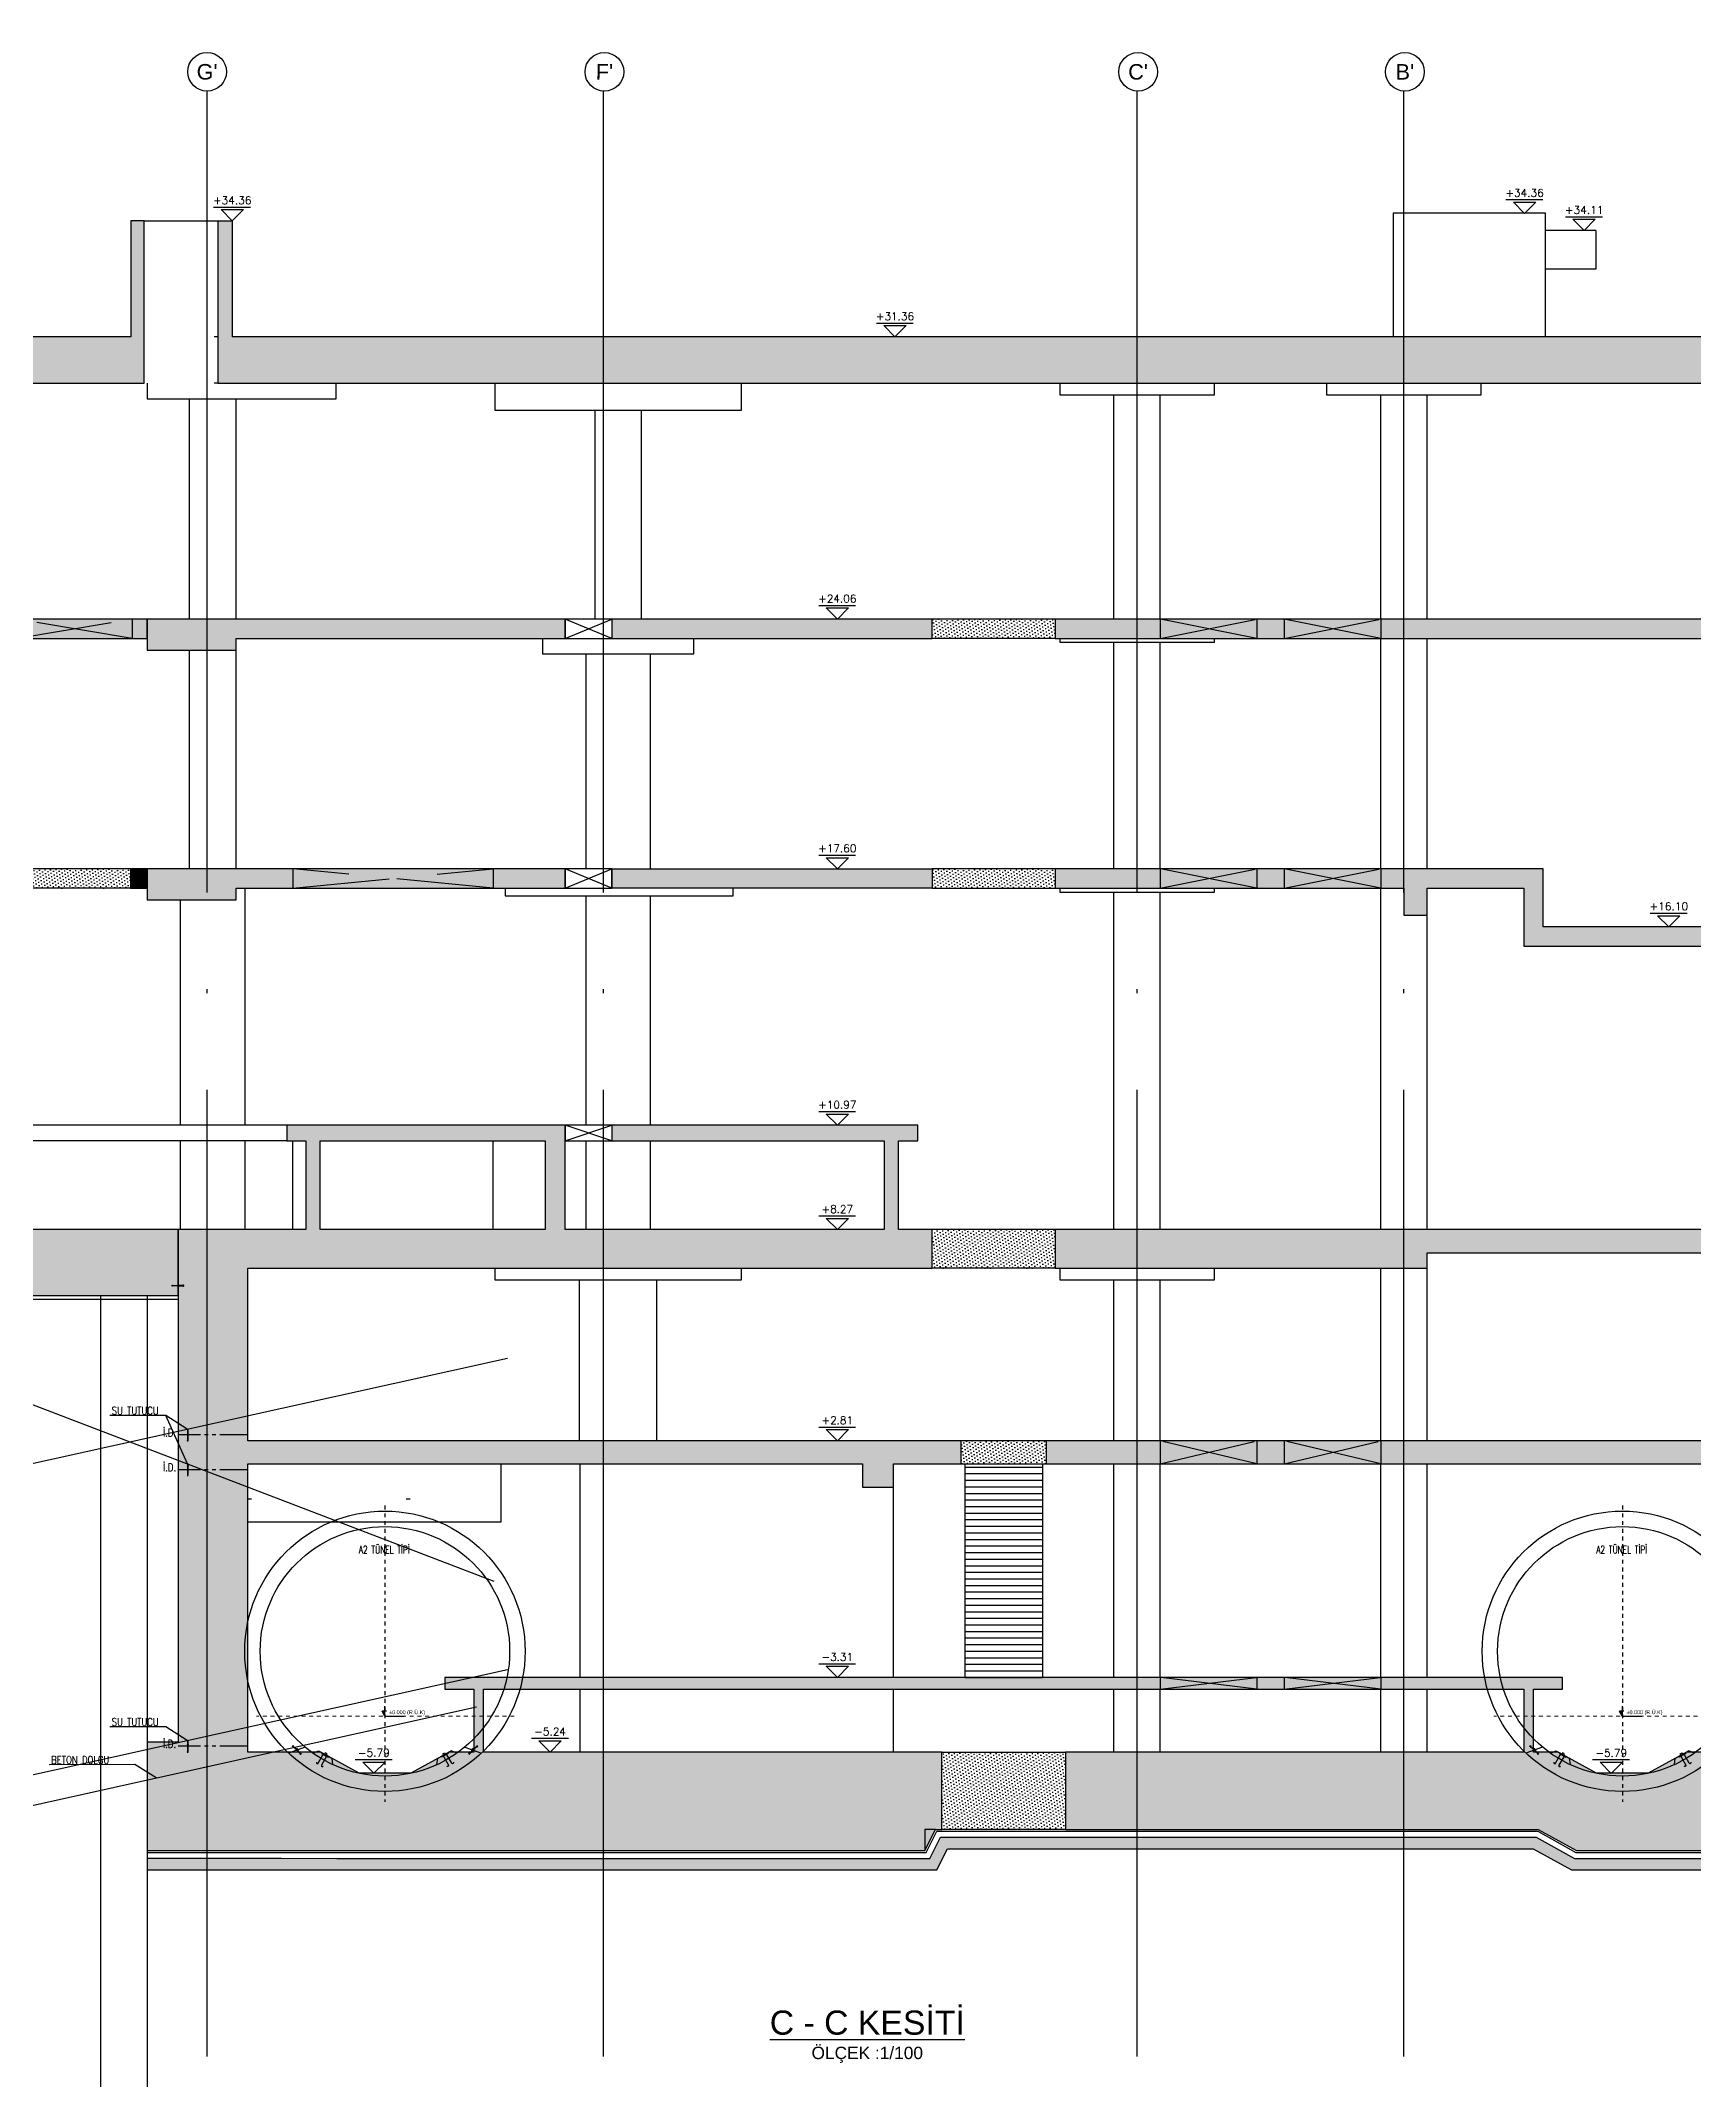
# Model space of a CAD drawing. Header units: millimetres. Extents: x 400392 to 401374, y 4543900 to 4544115.
# Drawn here: x 400825.1 to 400867.8, y 4543951.8 to 4544004.5 of the extents above; entities that cross this region are included whole.
import ezdxf
from ezdxf.enums import TextEntityAlignment as Align

# ---------------------------------------------------------------- set-up
doc = ezdxf.new("R2010")
doc.units = ezdxf.units.MM
for name, pattern in [('ACAD_ISO05W100', [33, 24, -3, 0, -3, 0, -3]), ('AKS', [3, 2.5, -0.25, 0, -0.25]), ('CIZGI', [0.4, 0.25, -0.15]), ('CONTINU', [0]), ('DASHDOT', [1, 0.5, -0.25, 0, -0.25]), ('DASHDOT2', [0.5, 0.25, -0.125, 0, -0.125]), ('Dot', [4, 0, -4]), ('HIDDEN', [0.375, 0.25, -0.125])]:
    doc.linetypes.add(name, pattern=pattern)
for name, color, linetype in [('aks prota', 2, 'AKS'), ('AXIS', 8, 'DASHDOT2'), ('caks prota', 4, 'Continuous'), ('görünüş prota', 4, 'Continuous'), ('inşaat derzi prota', 11, 'Continuous'), ('KALIP', 1, 'Continuous'), ('kesik prota', 2, 'CIZGI'), ('kesit prota', 1, 'Continuous'), ('kesit tarama prota', 252, 'Continuous'), ('KOT', 7, 'Continuous'), ('kot prota', 4, 'Continuous'), ('LINE V2', 7, 'Continuous'), ('merdiven prota', 2, 'Continuous'), ('not prota', 2, 'Continuous'), ('not yazısı prota', 6, 'Continuous'), ('not çizgisi prota', 4, 'Continuous'), ('OLCU', 5, 'Continuous'), ('PRT-CST-rc_level', 6, 'Continuous'), ('PRT-CST-rc_levermark', 4, 'Continuous'), ('st_s_su tutucu', 2, 'Continuous'), ('st_s_ölçü', 4, 'Continuous'), ('t35 prota', 3, 'Continuous'), ('taks prota', 7, 'Continuous'), ('tplan prota', 7, 'Continuous'), ('WATER STOP_B', 5, 'Continuous')]:
    doc.layers.add(name, color=color, linetype=linetype)
doc.layers.add('PRT-Geo-Axis', color=12, linetype='DASHDOT', lineweight=18)
doc.layers.add('PRT-KD-kazik', color=172, linetype='Continuous', lineweight=25)
doc.styles.add('Arial', font='Arial.ttf')
doc.styles.add('OLCU', font='romanstw.shx')
doc.styles.add('SIMPLXTW', font='simplxtw.shx', dxfattribs={"width": 0.6, "height": 125})
doc.styles.add('TAKS', font='Arial Unicode.ttf')
doc.styles.add('TEXT250', font='romanstw.shx', dxfattribs={"width": 0.8, "height": 25})
doc.styles.add('TSIMPLEX', font='romanstw.shx')
doc.styles.add('TUNNELCONSULT', font='Arial.ttf')
doc.dimstyles.new('1-50', dxfattribs={"dimtxt": 10, "dimasz": 4, "dimexe": 4, "dimexo": 8, "dimgap": 4, "dimtad": 1, "dimdec": 1, "dimrnd": 0.05, "dimzin": 9, "dimdsep": 46, "dimtxsty": 'OLCU', "dimblk1": 'OBLIQUE', "dimblk2": 'OBLIQUE', "dimsah": 1, "dimcen": 2, "dimdle": 4, "dimclrd": 4, "dimclre": 4, "dimclrt": 3, "dimadec": 1, "dimazin": 0, "dimtfac": 1, "dimtdec": 1, "dimtix": 1, "dimtmove": 2, "dimatfit": 3, "dimldrblk": 'OBLIQUE', "dimfxl": 1, "dimtvp": 1, "dimtolj": 1, "dimtzin": 1, "dimarcsym": 0})
pattern_1 = [(36, (401064.47961, 4543652.329636), (-0.014547592, 0.087543451), [0, -0.079375])]

# ---------------------------------------------------------------- blocks, each defined once
blk = doc.blocks.new('KOTK5')
at = {"layer": 'PRT-CST-rc_levermark'}
blk.add_line((217, 160), (-213, 160), dxfattribs=at)
blk.add_lwpolyline([(130, 130), (-130, 130), (0, 0)], close=True, dxfattribs=at)
at = {"layer": 'PRT-CST-rc_level', "style": 'OLCU'}
blk.add_attdef('000.00', text='', height=90, dxfattribs=at).set_placement((0, 193), align=Align.CENTER)
blk = doc.blocks.new('D')
at = {"layer": 'st_s_su tutucu', "linetype": 'CONTINU', "ltscale": 0.2}
for p, q in [((-39988, 52508), (-39993, 52508)), ((-39993, 52508), (-39993, 52507)), ((-39993, 52507), (-39991, 52506)), ((-39990, 52506), (-39988, 52507)), ((-39988, 52507), (-39988, 52508)), ((-39993, 52449), (-39991, 52450)), ((-39993, 52448), (-39993, 52449)), ((-39988, 52448), (-39993, 52448)), ((-39991, 52499), (-39992, 52499)), ((-39992, 52499), (-39992, 52498)), ((-39992, 52498), (-39991, 52498)), ((-39991, 52489), (-39992, 52489)), ((-39992, 52489), (-39992, 52488)), ((-39992, 52488), (-39991, 52488)), ((-39991, 52479), (-39992, 52479)), ((-39992, 52479), (-39992, 52478)), ((-39992, 52478), (-39991, 52478)), ((-39992, 52468), (-39992, 52469)), ((-39992, 52469), (-39991, 52469)), ((-39991, 52468), (-39992, 52468)), ((-39992, 52458), (-39992, 52459)), ((-39992, 52459), (-39991, 52459)), ((-39991, 52458), (-39992, 52458)), ((-39991, 52506), (-39991, 52499)), ((-39991, 52498), (-39991, 52489)), ((-39991, 52488), (-39991, 52479)), ((-39991, 52469), (-39991, 52478)), ((-39991, 52459), (-39991, 52468)), ((-39991, 52450), (-39991, 52458)), ((-39990, 52499), (-39990, 52506)), ((-39989, 52499), (-39990, 52499)), ((-39990, 52489), (-39990, 52498)), ((-39990, 52498), (-39989, 52498)), ((-39989, 52489), (-39990, 52489)), ((-39990, 52479), (-39990, 52488)), ((-39990, 52488), (-39989, 52488)), ((-39989, 52479), (-39990, 52479)), ((-39990, 52478), (-39989, 52478)), ((-39990, 52478), (-39990, 52469)), ((-39990, 52469), (-39989, 52469)), ((-39989, 52468), (-39990, 52468)), ((-39990, 52468), (-39990, 52459)), ((-39990, 52459), (-39989, 52459)), ((-39989, 52458), (-39990, 52458)), ((-39990, 52458), (-39990, 52450)), ((-39990, 52450), (-39988, 52449)), ((-39989, 52498), (-39989, 52499)), ((-39989, 52488), (-39989, 52489)), ((-39989, 52478), (-39989, 52479)), ((-39989, 52469), (-39989, 52468)), ((-39989, 52459), (-39989, 52458)), ((-39988, 52449), (-39988, 52448))]:
    blk.add_line(p, q, dxfattribs=at)
blk = doc.blocks.new('_Oblique')
at = {"layer": 'st_s_ölçü', "lineweight": -2}
blk.add_line((-0.5, -0.5), (0.5, 0.5), dxfattribs=at)
blk = doc.blocks.new('KESITKOT')
at = {"layer": 'KOT', "linetype": 'Continuous'}
h = blk.add_hatch(dxfattribs=at)
h.set_pattern_fill('ANSI31', color=5, scale=200, angle=45, style=0)
h.set_pattern_definition([(90, (63253.653, -35392.017), (25, 5e-15), [])])
h.paths.add_polyline_path([(-150, 260), (0, 260), (0, 0)])
at = {"layer": 'KOT', "color": 4, "linetype": 'Continuous'}
for p, q in [((75, 260), (-150, 260)), ((0, 0), (-150, 260)), ((0, 0), (0, 520)), ((0, 0), (1000, 0))]:
    blk.add_line(p, q, dxfattribs=at)
at = {"layer": 'KOT', "color": 7, "linetype": 'Continuous', "style": 'SIMPLXTW', "width": 0.7}
blk.add_attdef('%%P0.000', (216, 100), '', height=200, dxfattribs=at)
blk = doc.blocks.new('A$C05c5180b')
at = {"layer": 'AXIS', "color": 8, "linetype": 'DASHDOT', "ltscale": 3}
blk.add_line((909, 7722), (909, 60), dxfattribs=at)
at = {"layer": 'KALIP'}
for p, q in [((-1158, 1480), (-1585, 1325)), ((-955, 1324), (-806, 1383)), ((-806, 1383), (-459, 1183)), ((-435, 1024), (-459, 1183)), ((2254, 1024), (2278, 1183)), ((2624, 1383), (2278, 1183)), ((2774, 1324), (2624, 1383)), ((2977, 1480), (3404, 1325))]:
    blk.add_line(p, q, dxfattribs=at)
at = {"layer": 'KALIP', "elevation": 0}
for points in [[(-638, 1333), (-658, 1298), (-606, 1268), (-586, 1303)], [(2457, 1333), (2477, 1298), (2425, 1268), (2405, 1303)]]:
    blk.add_lwpolyline(points, close=True, dxfattribs=at)
at = {"layer": 'KALIP'}
for radius in [3625, 3225]:
    blk.add_circle((909, 3955), radius, dxfattribs=at)
at = {"layer": 'LINE V2', "color": 4, "elevation": 0}
for points in [[(-861, 1086, 1), (-818, 1061), (-696, 1274, -0.414214), (-668, 1281), (-616, 1251, -0.414214), (-609, 1224), (-731, 1011, 1), (-688, 986, -1)], [(2680, 1086, -1), (2637, 1061), (2514, 1274, 0.414214), (2487, 1281), (2435, 1251, 0.414214), (2428, 1224), (2550, 1011, -1), (2507, 986, 1)]]:
    blk.add_lwpolyline(points, format="xyb", dxfattribs=at)
for points in [[(-729, 1316), (-556, 1216), (-546, 1233), (-719, 1333)], [(2548, 1316), (2374, 1216), (2364, 1233), (2538, 1333)]]:
    blk.add_lwpolyline(points, close=True, dxfattribs=at)
at = {"layer": 'PRT-Geo-Axis', "linetype": 'DASHDOT', "ltscale": 3}
blk.add_line((4252, 2280), (-2415, 2280), dxfattribs=at)
at = {"layer": 'WATER STOP_B', "color": 3}
for points in [[(-1339, 1405, 0.57735), (-1339, 1408), (-1368, 1436, 0.57735), (-1371, 1435), (-1378, 1408, -0.57735), (-1381, 1407), (-1419, 1444), (-1424, 1439), (-1427, 1443), (-1422, 1447), (-1450, 1474), (-1454, 1469), (-1458, 1472), (-1453, 1477), (-1470, 1493), (-1488, 1490), (-1492, 1494), (-1467, 1520), (-1463, 1515), (-1466, 1498), (-1449, 1481), (-1444, 1486), (-1441, 1483), (-1445, 1478), (-1418, 1452), (-1414, 1457), (-1410, 1453), (-1415, 1448), (-1383, 1418, 0.57735), (-1380, 1419), (-1374, 1445, -0.57735), (-1370, 1446), (-1329, 1405, -0.57735), (-1330, 1402), (-1355, 1395, 0.57735), (-1356, 1392), (-1324, 1361), (-1320, 1366), (-1316, 1363), (-1321, 1358), (-1294, 1332), (-1289, 1337), (-1285, 1333), (-1290, 1328), (-1273, 1312), (-1255, 1316), (-1251, 1312), (-1276, 1286), (-1280, 1290), (-1277, 1308), (-1294, 1324), (-1299, 1319), (-1302, 1323), (-1298, 1327), (-1325, 1354), (-1330, 1349), (-1333, 1352), (-1328, 1357), (-1366, 1394, -0.57735), (-1366, 1397)], [(3158, 1405, -0.57735), (3157, 1408), (3186, 1436, -0.57735), (3190, 1435), (3196, 1408, 0.57735), (3200, 1407), (3238, 1444), (3242, 1439), (3246, 1443), (3241, 1447), (3268, 1474), (3273, 1469), (3277, 1472), (3272, 1477), (3289, 1493), (3307, 1490), (3311, 1494), (3286, 1520), (3282, 1515), (3285, 1498), (3268, 1481), (3263, 1486), (3260, 1483), (3264, 1478), (3237, 1452), (3232, 1457), (3229, 1453), (3234, 1448), (3202, 1418, -0.57735), (3199, 1419), (3193, 1445, 0.57735), (3189, 1446), (3148, 1405, 0.57735), (3148, 1402), (3174, 1395, -0.57735), (3174, 1392), (3143, 1361), (3138, 1366), (3135, 1363), (3140, 1358), (3112, 1332), (3108, 1337), (3104, 1333), (3109, 1328), (3092, 1312), (3074, 1316), (3070, 1312), (3095, 1286), (3099, 1290), (3096, 1308), (3113, 1324), (3118, 1319), (3121, 1323), (3117, 1327), (3144, 1354), (3148, 1349), (3152, 1352), (3147, 1357), (3185, 1394, 0.57735), (3184, 1397)]]:
    blk.add_lwpolyline(points, format="xyb", close=True, dxfattribs=at)
at = {"layer": 'OLCU'}
ref = blk.add_blockref('KESITKOT', (909, 2280), dxfattribs=dict(at, xscale=0.4999999999987873, yscale=0.4999999999987873, zscale=0.4999999999987873))
ref.add_attrib('%%P0.000', '%%P0.000 (R.Ü.K)', (1017, 2330), dxfattribs={"layer": 'KOT', "color": 1, "linetype": 'Continuous', "height": 100, "style": 'TUNNELCONSULT'})
at = {"layer": 'not prota', "style": 'TEXT250', "width": 0.7}
blk.add_text('A2 TÜNEL TİPİ', height=200, dxfattribs=at).set_placement((891, 6585), align=Align.MIDDLE_CENTER)
blk = doc.blocks.new('C-C Kesiti')
at = {"layer": 'kesit tarama prota'}
h = blk.add_hatch(color=256, dxfattribs=at)
h.dxf.hatch_style = 1
h.paths.add_polyline_path([(400998.887, 4543995.669), (401002.431, 4543995.669), (401002.431, 4543999.869), (401002.083, 4543999.869), (401002.083, 4543996.869), (400997.033, 4543996.869), (400997.033, 4543972.079), (401003.307, 4543972.079), (401003.307, 4543973.779), (400998.887, 4543973.779), (400998.887, 4543989.069), (401002.508, 4543989.069), (401002.508, 4543989.569), (400998.887, 4543989.569)])
h = blk.add_hatch(color=256, dxfattribs=at)
h.dxf.hatch_style = 1
h.paths.add_polyline_path([(401046.007, 4543996.869), (401004.708, 4543996.869), (401004.708, 4543999.869), (401004.338, 4543999.869), (401004.338, 4543995.669), (401033.007, 4543995.669), (401037.007, 4543995.669), (401044.507, 4543995.669), (401044.507, 4543989.569), (401025.984, 4543989.569), (401025.984, 4543989.069), (401044.507, 4543989.069), (401044.507, 4543981.609), (401038.607, 4543981.609), (401038.607, 4543983.109), (401025.984, 4543983.109), (401025.984, 4543982.609), (401035.007, 4543982.609), (401035.007, 4543981.909), (401035.607, 4543981.909), (401035.607, 4543982.609), (401038.107, 4543982.609), (401038.107, 4543981.109), (401044.507, 4543981.109), (401044.507, 4543973.779), (401025.984, 4543973.779), (401025.984, 4543972.779), (401035.607, 4543972.779), (401035.607, 4543973.179), (401044.207, 4543973.179), (401044.207, 4543968.319), (401025.757, 4543968.319), (401025.757, 4543967.719), (401044.207, 4543967.719), (401044.207, 4543960.269), (401042.316, 4543960.269), (401041.327, 4543959.719), (401039.987, 4543959.719), (401038.997, 4543960.269), (401038.356, 4543960.269), (401038.356, 4543961.899), (401039.107, 4543961.899), (401039.107, 4543962.199), (401010.207, 4543962.199), (401010.207, 4543961.899), (401010.956, 4543961.899), (401010.956, 4543960.269), (401010.316, 4543960.269), (401009.327, 4543959.719), (401007.987, 4543959.719), (401006.997, 4543960.269), (401005.107, 4543960.269), (401005.107, 4543967.719), (401021.007, 4543967.719), (401021.007, 4543967.119), (401021.807, 4543967.119), (401021.807, 4543967.719), (401023.557, 4543967.719), (401023.557, 4543968.319), (401005.108, 4543968.319), (401005.108, 4543972.779), (401022.808, 4543972.779), (401022.808, 4543973.779), (401021.94, 4543973.779), (401021.94, 4543976.079), (401022.435, 4543976.079), (401022.435, 4543976.479), (401014.524, 4543976.479), (401014.524, 4543976.079), (401021.569, 4543976.079), (401021.569, 4543973.779), (401013.313, 4543973.779), (401013.313, 4543976.479), (401006.118, 4543976.479), (401006.118, 4543976.079), (401006.613, 4543976.079), (401006.613, 4543973.779), (401003.307, 4543973.779), (401003.307, 4543960.521), (401002.507, 4543960.521), (401002.507, 4543957.719), (401022.62, 4543957.719), (401022.895, 4543958.269), (401023.057, 4543958.269), (401023.057, 4543960.269), (401011.206, 4543960.269), (401011.206, 4543961.899), (401038.106, 4543961.899), (401038.106, 4543960.269), (401026.257, 4543960.269), (401026.257, 4543958.269), (401038.479, 4543958.269), (401039.468, 4543957.719), (401041.845, 4543957.719), (401042.835, 4543957.719), (401046.807, 4543957.719), (401046.807, 4543960.269), (401046.007, 4543960.269)])
h.paths.add_polyline_path([(401012.802, 4543976.079), (401012.802, 4543973.779), (401006.984, 4543973.779), (401006.984, 4543976.079)], flags=16)
h = blk.add_hatch(color=256, dxfattribs=at)
h.dxf.hatch_style = 1
h.paths.add_polyline_path([(401004.807, 4543989.069), (401013.313, 4543989.069), (401013.313, 4543989.569), (401002.508, 4543989.569), (401002.508, 4543988.769), (401004.807, 4543988.769)])
h = blk.add_hatch(color=256, dxfattribs=at)
h.dxf.hatch_style = 1
h.paths.add_polyline_path([(401022.808, 4543989.569), (401014.524, 4543989.569), (401014.524, 4543989.069), (401022.808, 4543989.069)])
h = blk.add_hatch(dxfattribs=at)
h.set_pattern_fill('DOTS', color=2, scale=0.05, angle=36)
h.set_pattern_definition(pattern_1)
h.paths.add_polyline_path([(401025.984, 4543989.569), (401022.808, 4543989.569), (401022.808, 4543989.069), (401025.984, 4543989.069)])
h = blk.add_hatch(dxfattribs=at)
h.set_pattern_fill('DOTS', color=2, scale=0.05, angle=36)
h.set_pattern_definition(pattern_1)
h.paths.add_polyline_path([(401002.08, 4543982.609), (401002.08, 4543983.109), (400998.887, 4543983.109), (400998.887, 4543982.609)])
h = blk.add_hatch(color=256, dxfattribs=at)
h.dxf.hatch_style = 1
h.paths.add_polyline_path([(401002.08, 4543982.609), (401002.509, 4543982.609), (401002.509, 4543983.109), (401002.08, 4543983.109)])
h = blk.add_hatch(color=256, dxfattribs=at)
h.dxf.hatch_style = 1
h.paths.add_polyline_path([(401004.807, 4543982.609), (401013.313, 4543982.609), (401013.313, 4543983.109), (401002.509, 4543983.109), (401002.509, 4543982.309), (401004.807, 4543982.309)])
h = blk.add_hatch(color=256, dxfattribs=at)
h.dxf.hatch_style = 1
h.paths.add_polyline_path([(401022.808, 4543983.109), (401014.524, 4543983.109), (401014.524, 4543982.609), (401022.808, 4543982.609)])
h = blk.add_hatch(dxfattribs=at)
h.set_pattern_fill('DOTS', color=2, scale=0.05, angle=36)
h.set_pattern_definition(pattern_1)
h.paths.add_polyline_path([(401025.984, 4543983.109), (401022.808, 4543983.109), (401022.808, 4543982.609), (401025.984, 4543982.609)])
h = blk.add_hatch(dxfattribs=at)
h.set_pattern_fill('DOTS', color=2, scale=0.05, angle=36)
h.set_pattern_definition(pattern_1)
h.paths.add_polyline_path([(401025.984, 4543973.779), (401022.808, 4543973.779), (401022.808, 4543972.779), (401025.984, 4543972.779)])
h = blk.add_hatch(dxfattribs=at)
h.set_pattern_fill('DOTS', color=2, scale=0.05, angle=36)
h.set_pattern_definition(pattern_1)
h.paths.add_polyline_path([(401025.757, 4543968.319), (401023.557, 4543968.319), (401023.557, 4543967.719), (401025.757, 4543967.719)])
h = blk.add_hatch(dxfattribs=at)
h.set_pattern_fill('DOTS', color=2, scale=0.05, angle=36)
h.set_pattern_definition(pattern_1)
h.paths.add_polyline_path([(401026.257, 4543960.269), (401023.057, 4543960.269), (401023.057, 4543958.269), (401026.257, 4543958.269)])
h = blk.add_hatch(dxfattribs=at)
h.set_pattern_fill('AR-CONC', color=253, scale=0.001)
h.set_pattern_definition([(50, (401223.6973, 4543652.32964), (0.18218467, -0.015939086), [0.01905, -0.20955]), (355, (401223.6973, 4543652.32964), (-0.03524342, 0.191056845), [0.01524, -0.16764058]), (100.451445, (401223.71249, 4543652.3283), (0.14694125, 0.17511775), [0.01619001, -0.178090245]), (46.1842, (401223.6973, 4543652.38044), (0.27107904, -0.04204233), [0.028575, -0.314325]), (96.63556, (401223.7199, 4543652.37693), (0.23740413, 0.24742612), [0.02428502, -0.2671356]), (351.18415, (401223.6973, 4543652.38044), (0.23740413, 0.24742612), [0.02285997, -0.25145973]), (21, (401223.7227, 4543652.36774), (0.15161439, -0.1022652), [0.01905, -0.20955]), (326, (401223.7227, 4543652.36774), (0.06180203, 0.18418797), [0.01524, -0.16764]), (71.451445, (401223.73534, 4543652.35921), (0.21341642, 0.08192277), [0.01619001, -0.17808994]), (37.5, (401223.697303, 4543652.329636), (0.003088603, 0.084555039), [0, -0.165608, 0, -0.17018, 0, -0.168275]), (7.5, (401223.6973, 4543652.32964), (0.066819663, 0.100180575), [0, -0.097028, 0, -0.161798, 0, -0.064135]), (327.5, (401223.64066, 4543652.329636), (0.135590595, -0.005728744), [0, -0.0635, 0, -0.19812, 0, -0.26289]), (317.5, (401223.61526, 4543652.32964), (0.14812918, 0.02542649), [0, -0.08255, 0, -0.131572, 0, -0.18669])])
h.paths.add_polyline_path([(401007.416, 4543957.519), (401005.974, 4543957.521), (401002.507, 4543957.521), (401002.507, 4543957.221), (401005.896, 4543957.221), (401007.339, 4543957.219), (401022.929, 4543957.219), (401023.204, 4543957.769), (401038.349, 4543957.769), (401039.339, 4543957.219), (401041.975, 4543957.219), (401042.964, 4543957.219), (401046.807, 4543957.219), (401046.807, 4543957.519), (401042.887, 4543957.519), (401041.897, 4543957.519), (401039.416, 4543957.519), (401038.427, 4543958.069), (401023.019, 4543958.069), (401022.744, 4543957.519)])
at = {"layer": 'aks prota', "ltscale": 10}
for p, q in [((401004.057, 4543952.395), (401004.057, 4544003.223)), ((401014.307, 4543952.395), (401014.307, 4544003.223)), ((401028.107, 4543952.395), (401028.107, 4544003.223)), ((401035.007, 4543952.395), (401035.007, 4544003.223))]:
    blk.add_line(p, q, dxfattribs=at)
at = {"layer": 'caks prota', "ltscale": 0.05}
for centre in [(401004.057, 4544003.723), (401014.332, 4544003.722), (401028.132, 4544003.722), (401035.032, 4544003.722)]:
    blk.add_circle(centre, 0.5, dxfattribs=at)
at = {"layer": 'görünüş prota'}
for p, q in [((401003.606, 4543989.569), (401003.606, 4543995.269)), ((401004.806, 4543989.569), (401004.806, 4543995.269)), ((401027.507, 4543989.569), (401027.507, 4543995.369)), ((401028.707, 4543989.569), (401028.707, 4543995.369)), ((401034.407, 4543989.569), (401034.407, 4543995.369)), ((401035.607, 4543989.569), (401035.607, 4543995.369)), ((401014.089, 4543989.569), (401014.089, 4543994.969)), ((401015.289, 4543989.569), (401015.289, 4543994.969)), ((401014.524, 4543989.569), (401014.524, 4543989.069)), ((401027.507, 4543983.109), (401027.507, 4543988.969)), ((401028.707, 4543983.109), (401028.707, 4543988.969)), ((401034.407, 4543983.109), (401034.407, 4543989.069)), ((401035.607, 4543983.109), (401035.607, 4543989.069)), ((401003.606, 4543983.109), (401003.606, 4543988.769)), ((401004.806, 4543983.109), (401004.807, 4543988.769)), ((401013.859, 4543983.109), (401013.859, 4543988.669)), ((401015.524, 4543983.109), (401015.524, 4543988.669)), ((401005.038, 4543976.479), (401005.038, 4543982.609)), ((401014.524, 4543983.109), (401014.524, 4543982.609)), ((401034.407, 4543973.779), (401034.407, 4543982.609)), ((401003.372, 4543976.479), (401003.372, 4543982.309)), ((401013.856, 4543976.479), (401013.856, 4543982.409)), ((401015.524, 4543976.479), (401015.524, 4543982.409)), ((401027.507, 4543973.779), (401027.507, 4543982.509)), ((401028.707, 4543973.779), (401028.707, 4543982.509)), ((401035.607, 4543973.779), (401035.607, 4543981.909)), ((401006.118, 4543976.479), (400998.887, 4543976.479)), ((401006.118, 4543976.079), (400998.887, 4543976.079)), ((401003.372, 4543973.779), (401003.372, 4543976.079)), ((401005.038, 4543973.779), (401005.038, 4543976.079)), ((401006.273, 4543973.779), (401006.273, 4543976.079)), ((401011.451, 4543973.779), (401011.451, 4543976.079)), ((401013.856, 4543973.779), (401013.856, 4543976.079)), ((401015.524, 4543973.779), (401015.524, 4543976.079)), ((401034.407, 4543968.319), (401034.407, 4543972.779)), ((401035.607, 4543968.319), (401035.607, 4543972.779)), ((401013.689, 4543968.319), (401013.689, 4543972.479)), ((401015.689, 4543968.319), (401015.689, 4543972.479)), ((401027.507, 4543968.319), (401027.507, 4543972.479)), ((401028.707, 4543968.319), (401028.707, 4543972.479)), ((401011.658, 4543966.219), (401011.658, 4543967.719)), ((401013.707, 4543962.199), (401013.707, 4543967.719)), ((401021.807, 4543962.199), (401021.807, 4543967.719)), ((401027.507, 4543962.199), (401027.507, 4543967.719)), ((401028.707, 4543962.199), (401028.707, 4543967.719)), ((401034.407, 4543962.199), (401034.407, 4543967.719)), ((401035.607, 4543962.199), (401035.607, 4543967.719)), ((401013.707, 4543960.269), (401013.707, 4543961.899)), ((401021.807, 4543960.269), (401021.807, 4543961.899)), ((401027.507, 4543960.269), (401027.507, 4543961.899)), ((401028.707, 4543960.269), (401028.707, 4543961.899)), ((401034.407, 4543960.269), (401034.407, 4543961.899)), ((401035.607, 4543960.269), (401035.607, 4543961.899)), ((401022.651, 4543957.669), (401022.926, 4543958.219)), ((401022.926, 4543958.219), (401038.466, 4543958.219)), ((401038.466, 4543958.219), (401039.455, 4543957.669)), ((401002.507, 4543957.669), (401022.651, 4543957.669)), ((401039.455, 4543957.669), (401046.807, 4543957.669))]:
    blk.add_line(p, q, dxfattribs=at)
for points in [[(401038.667, 4543996.869), (401038.667, 4544000.069), (401034.733, 4544000.069), (401034.733, 4543996.869)], [(401002.431, 4543999.869), (401004.338, 4543999.869)], [(401039.967, 4543999.619), (401039.967, 4543998.619), (401038.667, 4543998.619)], [(401039.967, 4543999.619), (401038.667, 4543999.619)], [(401002.507, 4543995.669), (401002.507, 4543995.269), (401007.396, 4543995.269), (401007.396, 4543995.669)], [(401011.498, 4543995.669), (401011.498, 4543994.969), (401017.88, 4543994.969), (401017.88, 4543995.669)], [(401026.107, 4543995.669), (401026.107, 4543995.369), (401030.107, 4543995.369), (401030.107, 4543995.669)], [(401033.007, 4543995.669), (401033.007, 4543995.369), (401037.007, 4543995.369), (401037.007, 4543995.669)], [(401014.524, 4543989.569), (401013.313, 4543989.569)], [(401025.984, 4543989.569), (401022.808, 4543989.569)], [(401012.733, 4543989.069), (401012.733, 4543988.669), (401016.644, 4543988.669), (401016.644, 4543989.069)], [(401013.313, 4543989.069), (401014.524, 4543989.069)], [(401025.984, 4543989.069), (401022.808, 4543989.069)], [(401026.107, 4543989.069), (401026.107, 4543988.969), (401030.107, 4543988.969), (401030.107, 4543989.069)], [(401002.08, 4543983.109), (400998.887, 4543983.109)], [(401002.08, 4543982.609), (400998.887, 4543982.609)], [(401011.763, 4543982.609), (401011.763, 4543982.409), (401017.659, 4543982.409), (401017.659, 4543982.609)], [(401014.524, 4543983.109), (401013.313, 4543983.109)], [(401013.313, 4543982.609), (401014.524, 4543982.609)], [(401025.984, 4543983.109), (401022.808, 4543983.109)], [(401022.808, 4543982.609), (401025.984, 4543982.609)], [(401026.107, 4543982.609), (401026.107, 4543982.509), (401030.107, 4543982.509), (401030.107, 4543982.609)], [(401014.524, 4543976.479), (401013.313, 4543976.479)], [(401013.313, 4543976.079), (401014.524, 4543976.079)], [(401025.984, 4543973.779), (401022.808, 4543973.779)], [(401011.498, 4543972.779), (401011.498, 4543972.479), (401017.879, 4543972.479), (401017.879, 4543972.779)], [(401025.984, 4543972.779), (401022.808, 4543972.779)], [(401026.107, 4543972.779), (401026.107, 4543972.479), (401030.107, 4543972.479), (401030.107, 4543972.779)], [(400996.933, 4543971.979), (401003.307, 4543971.979)], [(401025.757, 4543968.319), (401023.557, 4543968.319)], [(401023.557, 4543967.719), (401025.757, 4543967.719)], [(401023.657, 4543962.199), (401023.657, 4543967.719)], [(401023.657, 4543967.639), (401025.657, 4543967.639)], [(401023.657, 4543967.469), (401025.657, 4543967.469)], [(401025.657, 4543967.719), (401025.657, 4543962.199)], [(401023.657, 4543967.299), (401025.657, 4543967.299)], [(401023.657, 4543967.129), (401025.657, 4543967.129)], [(401023.657, 4543966.959), (401025.657, 4543966.959)], [(401023.657, 4543966.789), (401025.657, 4543966.789)], [(401023.657, 4543966.619), (401025.657, 4543966.619)], [(401023.657, 4543966.449), (401025.657, 4543966.449)], [(401023.657, 4543966.279), (401025.657, 4543966.279)], [(401005.107, 4543966.219), (401011.658, 4543966.219)], [(401023.657, 4543966.109), (401025.657, 4543966.109)], [(401023.657, 4543965.939), (401025.657, 4543965.939)], [(401023.657, 4543965.769), (401025.657, 4543965.769)], [(401023.657, 4543965.599), (401025.657, 4543965.599)], [(401023.657, 4543965.429), (401025.657, 4543965.429)], [(401023.657, 4543965.259), (401025.657, 4543965.259)], [(401023.657, 4543965.089), (401025.657, 4543965.089)], [(401023.657, 4543964.919), (401025.657, 4543964.919)], [(401023.657, 4543964.749), (401025.657, 4543964.749)], [(401023.657, 4543964.579), (401025.657, 4543964.579)], [(401023.657, 4543964.409), (401025.657, 4543964.409)], [(401023.657, 4543964.239), (401025.657, 4543964.239)], [(401023.657, 4543964.069), (401025.657, 4543964.069)], [(401023.657, 4543963.899), (401025.657, 4543963.899)], [(401023.657, 4543963.729), (401025.657, 4543963.729)], [(401023.657, 4543963.559), (401025.657, 4543963.559)], [(401023.657, 4543963.389), (401025.657, 4543963.389)], [(401023.657, 4543963.219), (401025.657, 4543963.219)], [(401023.657, 4543963.049), (401025.657, 4543963.049)], [(401023.657, 4543962.879), (401025.657, 4543962.879)], [(401023.657, 4543962.709), (401025.657, 4543962.709)], [(401023.657, 4543962.539), (401025.657, 4543962.539)], [(401023.657, 4543962.369), (401025.657, 4543962.369)], [(401023.657, 4543962.199), (401025.657, 4543962.199)], [(401023.057, 4543960.269), (401026.257, 4543960.269)], [(401002.507, 4543958.521), (401002.507, 4543958.521), (401002.507, 4543958.021)], [(401002.507, 4543957.221), (401005.896, 4543957.221), (401007.339, 4543957.219), (401022.929, 4543957.219), (401023.204, 4543957.769), (401038.349, 4543957.769), (401039.339, 4543957.219), (401041.975, 4543957.219), (401042.964, 4543957.219), (401046.807, 4543957.219), (401046.807, 4543958.269), (401046.807, 4543958.269)], [(401002.507, 4543957.521), (401005.974, 4543957.521), (401007.416, 4543957.519), (401022.744, 4543957.519), (401023.019, 4543958.069), (401038.427, 4543958.069), (401039.416, 4543957.519), (401041.897, 4543957.519), (401042.887, 4543957.519), (401046.807, 4543957.519)], [(401026.257, 4543958.269), (401023.057, 4543958.269)]]:
    blk.add_lwpolyline(points, dxfattribs=at)
at = {"layer": 'görünüş prota', "color": 4, "linetype": 'Dot'}
for points in [[(401004.338, 4543996.869), (401002.431, 4543996.87)], [(401004.338, 4543995.669), (401002.431, 4543995.67)], [(401005.107, 4543966.819), (401011.658, 4543966.819)]]:
    blk.add_lwpolyline(points, dxfattribs=at)
at = {"layer": 'inşaat derzi prota', "linetype": 'ACAD_ISO05W100', "ltscale": 0.03}
for points in [[(401005.107, 4543968.469), (401003.307, 4543968.469)], [(401005.107, 4543967.569), (401003.307, 4543967.569)], [(401005.107, 4543960.419), (401003.307, 4543960.419)]]:
    blk.add_lwpolyline(points, dxfattribs=at)
at = {"layer": 'kesik prota', "ltscale": 10}
blk.add_lwpolyline([(401022.895, 4543958.269), (401022.62, 4543958.269), (401022.62, 4543957.719)], dxfattribs=at)
at = {"layer": 'kesit prota'}
for p, q in [((401002.083, 4543999.869), (401002.083, 4543996.869)), ((401004.708, 4543999.869), (401004.708, 4543996.869))]:
    blk.add_line(p, q, dxfattribs=at)
for points in [[(401002.083, 4543996.869), (400997.033, 4543996.869), (400997.033, 4543972.079), (401003.307, 4543972.079), (401003.307, 4543973.779), (400998.887, 4543973.779), (400998.887, 4543989.069), (401002.508, 4543989.069), (401002.508, 4543989.569), (400998.887, 4543989.569), (400998.887, 4543995.669), (401002.431, 4543995.669), (401002.431, 4543999.869), (401002.083, 4543999.869)], [(401004.338, 4543999.869), (401004.338, 4543995.669), (401033.007, 4543995.669), (401033.007, 4543995.669), (401037.007, 4543995.669), (401037.007, 4543995.669)], [(401004.338, 4543999.869), (401004.708, 4543999.869)], [(401037.007, 4543995.669), (401044.507, 4543995.669)], [(401044.507, 4543989.569), (401025.984, 4543989.569), (401025.984, 4543989.069), (401044.507, 4543989.069)], [(401044.507, 4543981.609), (401038.607, 4543981.609), (401038.607, 4543983.109), (401025.984, 4543983.109), (401025.984, 4543982.609), (401035.007, 4543982.609), (401035.007, 4543981.909), (401035.607, 4543981.909), (401035.607, 4543982.609), (401038.107, 4543982.609), (401038.107, 4543981.109), (401044.507, 4543981.109)], [(401044.507, 4543973.779), (401025.984, 4543973.779), (401025.984, 4543972.779), (401035.607, 4543972.779), (401035.607, 4543973.179), (401044.207, 4543973.179)], [(401044.207, 4543968.319), (401025.757, 4543968.319), (401025.757, 4543967.719), (401044.207, 4543967.719)], [(401044.207, 4543960.269), (401042.316, 4543960.269), (401041.327, 4543959.719), (401039.987, 4543959.719), (401038.997, 4543960.269), (401038.356, 4543960.269), (401038.356, 4543961.899), (401039.107, 4543961.899), (401039.107, 4543962.199), (401010.207, 4543962.199), (401010.207, 4543961.899), (401010.956, 4543961.899), (401010.956, 4543960.269), (401010.316, 4543960.269), (401009.327, 4543959.719), (401007.987, 4543959.719), (401006.997, 4543960.269), (401005.107, 4543960.269), (401005.107, 4543967.719), (401021.007, 4543967.719), (401021.007, 4543967.119), (401021.807, 4543967.119), (401021.807, 4543967.719), (401023.557, 4543967.719), (401023.557, 4543968.319), (401005.108, 4543968.319), (401005.108, 4543972.779), (401022.808, 4543972.779), (401022.808, 4543973.779), (401021.94, 4543973.779), (401021.94, 4543976.079), (401022.435, 4543976.079), (401022.435, 4543976.479), (401014.524, 4543976.479), (401014.524, 4543976.079), (401021.569, 4543976.079), (401021.569, 4543973.779), (401013.313, 4543973.779), (401013.313, 4543976.479), (401006.118, 4543976.479), (401006.118, 4543976.079), (401006.613, 4543976.079), (401006.613, 4543973.779), (401003.307, 4543973.779), (401003.307, 4543960.521), (401002.507, 4543960.521), (401002.507, 4543957.719), (401022.62, 4543957.719), (401022.895, 4543958.269), (401023.057, 4543958.269), (401023.057, 4543960.269), (401011.206, 4543960.269), (401011.206, 4543961.899), (401038.106, 4543961.899), (401038.106, 4543960.269), (401026.257, 4543960.269), (401026.257, 4543958.269), (401038.479, 4543958.269), (401039.468, 4543957.719), (401041.845, 4543957.719), (401042.835, 4543957.719)], [(401046.007, 4543996.869), (401004.708, 4543996.869)], [(401013.313, 4543989.569), (401002.508, 4543989.569), (401002.508, 4543988.769), (401004.807, 4543988.769), (401004.807, 4543989.069)], [(401004.807, 4543989.069), (401013.313, 4543989.069), (401013.313, 4543989.569)], [(401002.08, 4543982.609), (401002.509, 4543982.609), (401002.509, 4543983.109), (401002.08, 4543983.109), (401002.08, 4543982.609)], [(401004.807, 4543982.609), (401013.313, 4543982.609), (401013.313, 4543983.109), (401002.509, 4543983.109), (401002.509, 4543982.309), (401004.807, 4543982.309), (401004.807, 4543982.609)], [(401012.802, 4543973.779), (401006.984, 4543973.779), (401006.984, 4543976.079), (401012.802, 4543976.079), (401012.802, 4543973.779)], [(400997.033, 4543972.079), (401003.307, 4543972.079)]]:
    blk.add_lwpolyline(points, dxfattribs=at)
for points in [[(401014.524, 4543989.569), (401014.524, 4543989.069), (401022.808, 4543989.069), (401022.808, 4543989.569)], [(401022.808, 4543982.609), (401014.524, 4543982.609), (401014.524, 4543983.109), (401022.808, 4543983.109)]]:
    blk.add_lwpolyline(points, close=True, dxfattribs=at)
at = {"layer": 'merdiven prota', "linetype": 'HIDDEN', "ltscale": 10}
for points in [[(400999.109, 4543989.069), (401002.116, 4543989.569), (401002.116, 4543989.069), (400999.109, 4543989.569), (400999.109, 4543989.069)], [(401013.313, 4543989.069), (401014.524, 4543989.569), (401014.524, 4543989.069), (401013.313, 4543989.569), (401013.313, 4543989.069)], [(401028.707, 4543989.569), (401028.707, 4543989.069), (401031.206, 4543989.569), (401031.206, 4543989.069), (401028.707, 4543989.569)], [(401031.907, 4543989.569), (401031.907, 4543989.069), (401034.407, 4543989.569), (401034.407, 4543989.069), (401031.907, 4543989.569)], [(401006.273, 4543982.609), (401011.451, 4543983.109), (401011.451, 4543982.609), (401006.273, 4543983.109), (401006.273, 4543982.609)], [(401013.313, 4543982.609), (401014.524, 4543983.109), (401014.524, 4543982.609), (401013.313, 4543983.109), (401013.313, 4543982.609)], [(401028.707, 4543983.109), (401028.707, 4543982.609), (401031.206, 4543983.109), (401031.206, 4543982.609), (401028.707, 4543983.109)], [(401031.907, 4543983.109), (401031.907, 4543982.609), (401034.407, 4543983.109), (401034.407, 4543982.609), (401031.907, 4543983.109)], [(401013.313, 4543976.079), (401014.524, 4543976.479), (401014.524, 4543976.079), (401013.313, 4543976.479), (401013.313, 4543976.079)], [(401028.707, 4543968.319), (401028.707, 4543967.719), (401031.207, 4543968.319), (401031.206, 4543967.719), (401028.707, 4543968.319)], [(401031.907, 4543968.319), (401031.907, 4543967.719), (401034.407, 4543968.319), (401034.407, 4543967.719), (401031.907, 4543968.319)], [(401028.707, 4543962.199), (401028.707, 4543961.899), (401031.207, 4543962.199), (401031.207, 4543961.899), (401028.707, 4543962.199)], [(401031.907, 4543962.199), (401031.907, 4543961.899), (401034.407, 4543962.199), (401034.407, 4543961.899), (401031.907, 4543962.199)]]:
    blk.add_lwpolyline(points, dxfattribs=at)
at = {"layer": 'PRT-KD-kazik', "color": 3}
blk.add_lwpolyline([(401002.507, 4543972.079), (401002.507, 4543950.609), (401001.307, 4543950.609), (401001.307, 4543972.079)], dxfattribs=at)
at = {"layer": 'kesit prota', "xscale": 0.001, "yscale": 0.001, "zscale": 0.001}
for p in [(401007.747, 4543958.919), (401039.747, 4543958.919)]:
    blk.add_blockref('A$C05c5180b', p, dxfattribs=at)
at = {"layer": 'kot prota', "linetype": 'CONTINU', "ltscale": 0.1}
ref = blk.add_blockref('KOTK5', (401038.128, 4544000.062), dxfattribs=dict(at, xscale=-0.002222222222222222, yscale=0.002222222222222221, zscale=0.002222222222222222, rotation=359.9999999999409))
ref.add_attrib('000.00', '+34.36', dxfattribs={"layer": 'PRT-CST-rc_level', "height": 0.2, "style": 'OLCU'}).set_placement((401038.128, 4544000.491), align=Align.CENTER)
ref = blk.add_blockref('KOTK5', (401004.708, 4543999.869), dxfattribs=dict(at, xscale=-0.002222222222222222, yscale=0.002222222222222221, zscale=0.002222222222222222, rotation=359.9999999999409))
ref.add_attrib('000.00', '+34.36', dxfattribs={"layer": 'PRT-CST-rc_level', "height": 0.2, "style": 'OLCU'}).set_placement((401004.708, 4544000.299), align=Align.CENTER)
ref = blk.add_blockref('KOTK5', (401039.667, 4543999.619), dxfattribs=dict(at, xscale=-0.002222222222222222, yscale=0.002222222222222221, zscale=0.002222222222222222, rotation=359.9999999999409))
ref.add_attrib('000.00', '+34.11', dxfattribs={"layer": 'PRT-CST-rc_level', "height": 0.2, "style": 'OLCU'}).set_placement((401039.667, 4544000.049), align=Align.CENTER)
ref = blk.add_blockref('KOTK5', (401021.846, 4543996.869), dxfattribs=dict(at, xscale=-0.002222222222222222, yscale=0.002222222222222221, zscale=0.002222222222222222, rotation=359.9999999999409))
ref.add_attrib('000.00', '+31.36', dxfattribs={"layer": 'PRT-CST-rc_level', "height": 0.2, "style": 'OLCU'}).set_placement((401021.846, 4543997.299), align=Align.CENTER)
ref = blk.add_blockref('KOTK5', (401020.355, 4543989.569), dxfattribs=dict(at, xscale=-0.002222222222222222, yscale=0.002222222222222221, zscale=0.002222222222222222, rotation=359.9999999999409))
ref.add_attrib('000.00', '+24.06', dxfattribs={"layer": 'PRT-CST-rc_level', "height": 0.2, "style": 'OLCU'}).set_placement((401020.355, 4543989.999), align=Align.CENTER)
ref = blk.add_blockref('KOTK5', (401020.355, 4543983.109), dxfattribs=dict(at, xscale=-0.002222222222222222, yscale=0.002222222222222221, zscale=0.002222222222222222, rotation=359.9999999999409))
ref.add_attrib('000.00', '+17.60', dxfattribs={"layer": 'PRT-CST-rc_level', "height": 0.2, "style": 'OLCU'}).set_placement((401020.355, 4543983.539), align=Align.CENTER)
ref = blk.add_blockref('KOTK5', (401041.857, 4543981.609), dxfattribs=dict(at, xscale=-0.002222222222222222, yscale=0.002222222222222221, zscale=0.002222222222222222, rotation=359.9999999999409))
ref.add_attrib('000.00', '+16.10', dxfattribs={"layer": 'PRT-CST-rc_level', "height": 0.2, "style": 'OLCU'}).set_placement((401041.857, 4543982.039), align=Align.CENTER)
ref = blk.add_blockref('KOTK5', (401020.355, 4543976.479), dxfattribs=dict(at, xscale=-0.002222222222222222, yscale=0.002222222222222221, zscale=0.002222222222222222, rotation=359.9999999999409))
ref.add_attrib('000.00', '+10.97', dxfattribs={"layer": 'PRT-CST-rc_level', "height": 0.2, "style": 'OLCU'}).set_placement((401020.355, 4543976.909), align=Align.CENTER)
ref = blk.add_blockref('KOTK5', (401020.355, 4543973.779), dxfattribs=dict(at, xscale=-0.002222222222222222, yscale=0.002222222222222221, zscale=0.002222222222222222, rotation=359.9999999999409))
ref.add_attrib('000.00', '+8.27', dxfattribs={"layer": 'PRT-CST-rc_level', "height": 0.2, "style": 'OLCU'}).set_placement((401020.355, 4543974.209), align=Align.CENTER)
ref = blk.add_blockref('KOTK5', (401020.355, 4543968.319), dxfattribs=dict(at, xscale=-0.002222222222222222, yscale=0.002222222222222221, zscale=0.002222222222222222, rotation=359.9999999999409))
ref.add_attrib('000.00', '+2.81', dxfattribs={"layer": 'PRT-CST-rc_level', "height": 0.2, "style": 'OLCU'}).set_placement((401020.355, 4543968.749), align=Align.CENTER)
ref = blk.add_blockref('KOTK5', (401020.355, 4543962.199), dxfattribs=dict(at, xscale=-0.002222222222222222, yscale=0.002222222222222221, zscale=0.002222222222222222, rotation=359.9999999999409))
ref.add_attrib('000.00', '-3.31', dxfattribs={"layer": 'PRT-CST-rc_level', "height": 0.2, "style": 'OLCU'}).set_placement((401020.355, 4543962.629), align=Align.CENTER)
ref = blk.add_blockref('KOTK5', (401012.926, 4543960.269), dxfattribs=dict(at, xscale=-0.002222222222222222, yscale=0.002222222222222221, zscale=0.002222222222222222, rotation=359.9999999999409))
ref.add_attrib('000.00', '-5.24', dxfattribs={"layer": 'PRT-CST-rc_level', "height": 0.2, "style": 'OLCU'}).set_placement((401012.926, 4543960.699), align=Align.CENTER)
ref = blk.add_blockref('KOTK5', (401008.37, 4543959.719), dxfattribs=dict(at, xscale=-0.002222222222222222, yscale=0.002222222222222221, zscale=0.002222222222222222, rotation=359.9999999999409))
ref.add_attrib('000.00', '-5.79', dxfattribs={"layer": 'PRT-CST-rc_level', "height": 0.2, "style": 'OLCU'}).set_placement((401008.37, 4543960.149), align=Align.CENTER)
ref = blk.add_blockref('KOTK5', (401040.37, 4543959.717), dxfattribs=dict(at, xscale=-0.002222222222222222, yscale=0.002222222222222221, zscale=0.002222222222222222, rotation=359.9999999999409))
ref.add_attrib('000.00', '-5.79', dxfattribs={"layer": 'PRT-CST-rc_level', "height": 0.2, "style": 'OLCU'}).set_placement((401040.37, 4543960.146), align=Align.CENTER)
at = {"layer": 'st_s_ölçü', "xscale": 0.004999999999999998, "yscale": 0.004999999999999998, "zscale": 0.004999999999999998}
for p, rotation in [((400740.916, 4543772.378), 270.0000004130123), ((400803.606, 4544230.86), 180.0000000000342), ((400803.606, 4544229.96), 180.0000000000342), ((400803.606, 4544222.81), 180.0000000000342)]:
    blk.add_blockref('D', p, dxfattribs=dict(at, rotation=rotation))
at = {"layer": 'not yazısı prota', "ltscale": 0.05, "style": 'TSIMPLEX', "width": 0.8}
for s, p in [('SU TUTUCU', (401001.591, 4543968.997)), ('İ.D.', (401002.919, 4543968.431)), ('İ.D.', (401002.919, 4543967.531)), ('SU TUTUCU', (401001.591, 4543960.947)), ('İ.D.', (401002.919, 4543960.381)), ('BETON DOLGU', (401000.026, 4543959.966))]:
    blk.add_text(s, height=0.2, dxfattribs=at).set_placement(p)
at = {"layer": 't35 prota', "style": 'Arial'}
blk.add_text('ÖLÇEK :1/100', height=0.32, dxfattribs=at).set_placement((401021.129, 4543952.474), align=Align.MIDDLE)
at = {"layer": 'taks prota', "style": 'TAKS'}
for s, p in [("G'", (401004.057, 4544003.723)), ("F'", (401014.332, 4544003.722)), ("C'", (401028.132, 4544003.722)), ("B'", (401035.032, 4544003.722))]:
    blk.add_text(s, height=0.4, rotation=359.5052, dxfattribs=at).set_placement(p, align=Align.MIDDLE_CENTER)
at = {"layer": 'tplan prota', "style": 'Arial'}
blk.add_text('%%UC - C KESİTİ', height=0.625, dxfattribs=at).set_placement((401021.129, 4543953.349), align=Align.MIDDLE)
at = {"layer": 'not çizgisi prota'}
for points in [[(401003.544, 4543968.618), (401002.993, 4543968.969), (401001.542, 4543968.969)], [(401003.551, 4543967.719), (401002.993, 4543968.969), (401001.554, 4543968.969)], [(401003.544, 4543960.568), (401002.993, 4543960.919), (401001.542, 4543960.919)], [(401002.742, 4543959.6), (401002.191, 4543959.951), (400999.977, 4543959.938)]]:
    blk.add_leader(points, dimstyle='1-50', override={"dimasz": 12, "dimgap": 4, "dimtad": 0}, dxfattribs=at)

msp = doc.modelspace()

# ---------------------------------------------------------------- block references
msp.add_blockref('C-C Kesiti', (-174.66, 0))

# ---------------------------------------------------------------- leaders
at = {"layer": 'not çizgisi prota'}
msp.add_leader([(400817.495, 4544011.412), (400818.26, 4544010.415), (400819.698, 4544010.415)], dimstyle='1-50', override={"dimasz": 12, "dimgap": 4, "dimtad": 0}, dxfattribs=at)

doc.saveas('drawing.dxf')
